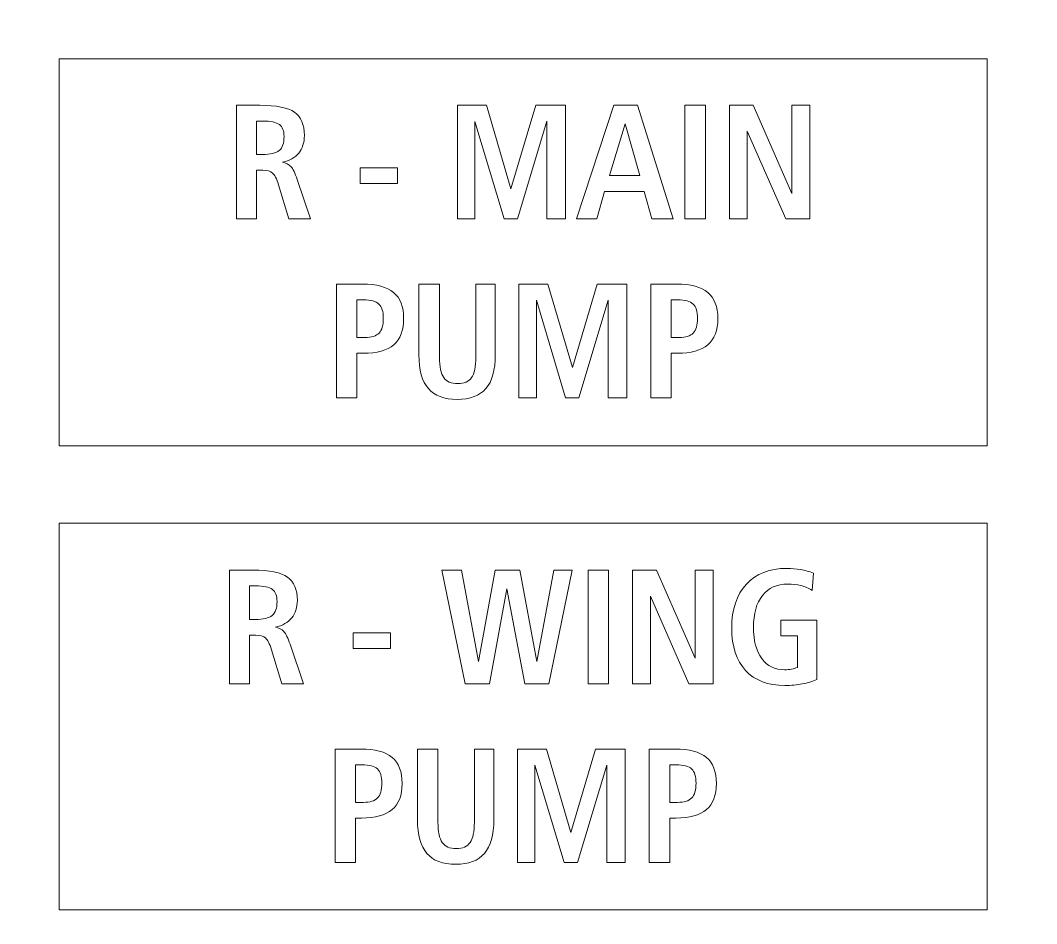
# Model space of a CAD drawing. Header units: millimetres. Extents: x -170 to 781, y -239 to -77.
# Drawn here: x 553.67 to 579.95, y -182.52 to -159.15 of the extents above; entities that cross this region are included whole.
import ezdxf

# ---------------------------------------------------------------- set-up
doc = ezdxf.new("R2010")
doc.units = ezdxf.units.MM
doc.header["$MEASUREMENT"] = 0
for name, color, linetype in [('Cut', 7, 'Continuous'), ('Engrave', 7, 'Continuous'), ('Mask', 7, 'Continuous')]:
    doc.layers.add(name, color=color, linetype=linetype)

msp = doc.modelspace()

# ---------------------------------------------------------------- linework, layer by layer
at = {"layer": 'Cut', "color": 250, "lineweight": 9}
msp.add_open_spline([(625.8935, -133.0419), (625.8935, -133.0419), (625.8935, -185.2646), (625.8935, -185.2646), (625.8935, -185.2646), (625.8935, -185.2654), (625.8935, -185.2661), (625.8935, -185.2669), (625.8935, -185.2669), (625.8935, -185.2669), (625.8935, -189.7544), (625.8935, -189.7544), (625.8935, -189.7544), (625.8935, -189.7544), (625.8935, -204.7521), (625.8935, -204.7521), (625.8935, -204.7521), (625.8935, -204.7529), (625.8935, -204.7536), (625.8935, -204.7544), (625.8935, -204.7544), (625.8935, -204.7544), (625.8935, -211.5419), (625.8935, -211.5419), (625.8935, -211.5419), (625.8935, -211.5419), (625.8935, -218.3294), (625.8935, -218.3294), (625.8935, -218.3294), (625.8933, -218.7274), (625.7349, -219.1091), (625.4532, -219.3904), (625.4532, -219.3904), (625.1716, -219.6717), (624.7916, -219.8296), (624.3935, -219.8294), (624.3935, -219.8294), (624.3935, -219.8294), (621.931, -219.8294), (621.931, -219.8294), (621.931, -219.8294), (619.7874, -219.8294), (617.8067, -220.973), (616.7349, -222.8294), (616.7349, -222.8294), (615.6631, -224.6858), (615.6631, -226.973), (616.7349, -228.8294), (616.7349, -228.8294), (617.8067, -230.6858), (619.7874, -231.8294), (621.931, -231.8294), (621.931, -231.8294), (621.931, -231.8294), (624.3935, -231.8294), (624.3935, -231.8294), (624.3935, -231.8294), (624.7916, -231.8296), (625.1733, -231.988), (625.4546, -232.2697), (625.4546, -232.2697), (625.7359, -232.5513), (625.8938, -232.9313), (625.8935, -233.3294), (625.8935, -233.3294), (625.8935, -233.3294), (625.8935, -237.8169), (625.8935, -237.8169), (625.8935, -237.8169), (625.8933, -238.2149), (625.7349, -238.5966), (625.4532, -238.8779), (625.4532, -238.8779), (625.1716, -239.1592), (624.7916, -239.3171), (624.3935, -239.3169), (624.3935, -239.3169), (624.3935, -239.3169), (482.9435, -239.3169), (482.9435, -239.3169), (482.9435, -239.3169), (482.5455, -239.3166), (482.1638, -239.1582), (481.8825, -238.8766), (481.8825, -238.8766), (481.6012, -238.5949), (481.4433, -238.2149), (481.4435, -237.8169), (481.4435, -237.8169), (481.4435, -237.8169), (481.4435, -233.3294), (481.4435, -233.3294), (481.4435, -233.3294), (481.4438, -232.9313), (481.6022, -232.5496), (481.8838, -232.2683), (481.8838, -232.2683), (482.1655, -231.987), (482.5455, -231.8291), (482.9435, -231.8294), (482.9435, -231.8294), (482.9435, -231.8294), (485.406, -231.8294), (485.406, -231.8294), (485.406, -231.8294), (487.5496, -231.8294), (489.5304, -230.6858), (490.6022, -228.8294), (490.6022, -228.8294), (491.674, -226.973), (491.674, -224.6858), (490.6022, -222.8294), (490.6022, -222.8294), (489.5304, -220.973), (487.5496, -219.8294), (485.406, -219.8294), (485.406, -219.8294), (485.406, -219.8294), (482.9435, -219.8294), (482.9435, -219.8294), (482.9435, -219.8294), (482.5455, -219.8291), (482.1638, -219.6707), (481.8825, -219.3891), (481.8825, -219.3891), (481.6012, -219.1074), (481.4433, -218.7274), (481.4435, -218.3294), (481.4435, -218.3294), (481.4435, -218.3294), (481.4435, -211.5419), (481.4435, -211.5419), (481.4435, -211.5419), (481.4435, -211.5419), (481.4435, -204.7544), (481.4435, -204.7544), (481.4435, -204.7544), (481.4435, -204.7544), (481.4435, -189.7559), (481.4435, -189.7559), (481.4435, -189.7559), (481.4435, -189.7554), (481.4435, -189.7549), (481.4435, -189.7544), (481.4435, -189.7544), (481.4435, -189.7544), (481.4435, -185.2669), (481.4435, -185.2669), (481.4435, -185.2669), (481.4435, -185.2669), (481.4435, -133.0434), (481.4435, -133.0434), (481.4435, -133.0434), (481.4435, -133.0429), (481.4435, -133.0424), (481.4435, -133.0419), (481.4435, -133.0419), (481.4435, -133.0419), (481.4435, -128.5544), (481.4435, -128.5544), (481.4435, -128.5544), (481.4435, -128.5544), (481.4435, -113.5559), (481.4435, -113.5559), (481.4435, -113.5559), (481.4435, -113.5554), (481.4435, -113.5549), (481.4435, -113.5544), (481.4435, -113.5544), (481.4435, -113.5544), (481.4435, -106.7669), (481.4435, -106.7669), (481.4435, -106.7669), (481.4435, -106.7669), (481.4435, -99.9794), (481.4435, -99.9794), (481.4435, -99.9794), (481.4438, -99.5813), (481.6022, -99.1996), (481.8838, -98.9183), (481.8838, -98.9183), (482.1655, -98.637), (482.5455, -98.4791), (482.9435, -98.4794), (482.9435, -98.4794), (482.9435, -98.4794), (485.406, -98.4794), (485.406, -98.4794), (485.406, -98.4794), (487.5496, -98.4794), (489.5304, -97.3358), (490.6022, -95.4794), (490.6022, -95.4794), (491.674, -93.623), (491.674, -91.3358), (490.6022, -89.4794), (490.6022, -89.4794), (489.5304, -87.623), (487.5496, -86.4794), (485.406, -86.4794), (485.406, -86.4794), (485.406, -86.4794), (482.9435, -86.4794), (482.9435, -86.4794), (482.9435, -86.4794), (482.5455, -86.4791), (482.1638, -86.3207), (481.8825, -86.0391), (481.8825, -86.0391), (481.6012, -85.7574), (481.4433, -85.3774), (481.4435, -84.9794), (481.4435, -84.9794), (481.4435, -84.9794), (481.4435, -80.4919), (481.4435, -80.4919), (481.4435, -80.4919), (481.4438, -80.0938), (481.6022, -79.7121), (481.8838, -79.4308), (481.8838, -79.4308), (482.1655, -79.1495), (482.5455, -78.9916), (482.9435, -78.9919), (482.9435, -78.9919), (482.9435, -78.9919), (624.3935, -78.9919), (624.3935, -78.9919), (624.3935, -78.9919), (624.7916, -78.9921), (625.1733, -79.1505), (625.4546, -79.4322), (625.4546, -79.4322), (625.7359, -79.7138), (625.8938, -80.0938), (625.8935, -80.4919), (625.8935, -80.4919), (625.8935, -80.4919), (625.8935, -84.9794), (625.8935, -84.9794), (625.8935, -84.9794), (625.8933, -85.3774), (625.7349, -85.7591), (625.4532, -86.0404), (625.4532, -86.0404), (625.1716, -86.3217), (624.7916, -86.4796), (624.3935, -86.4794), (624.3935, -86.4794), (624.3935, -86.4794), (621.931, -86.4794), (621.931, -86.4794), (621.931, -86.4794), (619.7874, -86.4794), (617.8067, -87.623), (616.7349, -89.4794), (616.7349, -89.4794), (615.6631, -91.3358), (615.6631, -93.623), (616.7349, -95.4794), (616.7349, -95.4794), (617.8067, -97.3358), (619.7874, -98.4794), (621.931, -98.4794), (621.931, -98.4794), (621.931, -98.4794), (624.3935, -98.4794), (624.3935, -98.4794), (624.3935, -98.4794), (624.7916, -98.4796), (625.1733, -98.638), (625.4546, -98.9197), (625.4546, -98.9197), (625.7359, -99.2013), (625.8938, -99.5813), (625.8935, -99.9794), (625.8935, -99.9794), (625.8935, -99.9794), (625.8935, -106.7669), (625.8935, -106.7669), (625.8935, -106.7669), (625.8935, -106.7669), (625.8935, -113.5544), (625.8935, -113.5544), (625.8935, -113.5544), (625.8935, -113.5544), (625.8935, -128.5521), (625.8935, -128.5521), (625.8935, -128.5521), (625.8935, -128.5529), (625.8935, -128.5536), (625.8935, -128.5544), (625.8935, -128.5544), (625.8935, -128.5544), (625.8935, -133.0419), (625.8935, -133.0419)], degree=3, knots=[0, 0, 0, 0, 0.0133333, 0.0133333, 0.0133333, 0.0133333, 0.0266667, 0.0266667, 0.0266667, 0.0266667, 0.04, 0.04, 0.04, 0.04, 0.0533333, 0.0533333, 0.0533333, 0.0533333, 0.0666667, 0.0666667, 0.0666667, 0.0666667, 0.08, 0.08, 0.08, 0.08, 0.0933333, 0.0933333, 0.0933333, 0.0933333, 0.1066667, 0.1066667, 0.1066667, 0.1066667, 0.12, 0.12, 0.12, 0.12, 0.1333333, 0.1333333, 0.1333333, 0.1333333, 0.1466667, 0.1466667, 0.1466667, 0.1466667, 0.16, 0.16, 0.16, 0.16, 0.1733333, 0.1733333, 0.1733333, 0.1733333, 0.1866667, 0.1866667, 0.1866667, 0.1866667, 0.2, 0.2, 0.2, 0.2, 0.2133333, 0.2133333, 0.2133333, 0.2133333, 0.2266667, 0.2266667, 0.2266667, 0.2266667, 0.24, 0.24, 0.24, 0.24, 0.2533333, 0.2533333, 0.2533333, 0.2533333, 0.2666667, 0.2666667, 0.2666667, 0.2666667, 0.28, 0.28, 0.28, 0.28, 0.2933333, 0.2933333, 0.2933333, 0.2933333, 0.3066667, 0.3066667, 0.3066667, 0.3066667, 0.32, 0.32, 0.32, 0.32, 0.3333333, 0.3333333, 0.3333333, 0.3333333, 0.3466667, 0.3466667, 0.3466667, 0.3466667, 0.36, 0.36, 0.36, 0.36, 0.3733333, 0.3733333, 0.3733333, 0.3733333, 0.3866667, 0.3866667, 0.3866667, 0.3866667, 0.4, 0.4, 0.4, 0.4, 0.4133333, 0.4133333, 0.4133333, 0.4133333, 0.4266667, 0.4266667, 0.4266667, 0.4266667, 0.44, 0.44, 0.44, 0.44, 0.4533333, 0.4533333, 0.4533333, 0.4533333, 0.4666667, 0.4666667, 0.4666667, 0.4666667, 0.48, 0.48, 0.48, 0.48, 0.4933333, 0.4933333, 0.4933333, 0.4933333, 0.5066667, 0.5066667, 0.5066667, 0.5066667, 0.52, 0.52, 0.52, 0.52, 0.5333333, 0.5333333, 0.5333333, 0.5333333, 0.5466667, 0.5466667, 0.5466667, 0.5466667, 0.56, 0.56, 0.56, 0.56, 0.5733333, 0.5733333, 0.5733333, 0.5733333, 0.5866667, 0.5866667, 0.5866667, 0.5866667, 0.6, 0.6, 0.6, 0.6, 0.6133333, 0.6133333, 0.6133333, 0.6133333, 0.6266667, 0.6266667, 0.6266667, 0.6266667, 0.64, 0.64, 0.64, 0.64, 0.6533333, 0.6533333, 0.6533333, 0.6533333, 0.6666667, 0.6666667, 0.6666667, 0.6666667, 0.68, 0.68, 0.68, 0.68, 0.6933333, 0.6933333, 0.6933333, 0.6933333, 0.7066667, 0.7066667, 0.7066667, 0.7066667, 0.72, 0.72, 0.72, 0.72, 0.7333333, 0.7333333, 0.7333333, 0.7333333, 0.7466667, 0.7466667, 0.7466667, 0.7466667, 0.76, 0.76, 0.76, 0.76, 0.7733333, 0.7733333, 0.7733333, 0.7733333, 0.7866667, 0.7866667, 0.7866667, 0.7866667, 0.8, 0.8, 0.8, 0.8, 0.8133333, 0.8133333, 0.8133333, 0.8133333, 0.8266667, 0.8266667, 0.8266667, 0.8266667, 0.84, 0.84, 0.84, 0.84, 0.8533333, 0.8533333, 0.8533333, 0.8533333, 0.8666667, 0.8666667, 0.8666667, 0.8666667, 0.88, 0.88, 0.88, 0.88, 0.8933333, 0.8933333, 0.8933333, 0.8933333, 0.9066667, 0.9066667, 0.9066667, 0.9066667, 0.92, 0.92, 0.92, 0.92, 0.9333333, 0.9333333, 0.9333333, 0.9333333, 0.9466667, 0.9466667, 0.9466667, 0.9466667, 0.96, 0.96, 0.96, 0.96, 0.9733333, 0.9733333, 0.9733333, 0.9733333, 1, 1, 1, 1], dxfattribs=at)
at = {"layer": 'Engrave', "color": 240, "lineweight": 9}
for points, knots in [([(559.2556, -161.352), (559.2556, -161.352), (559.8567, -161.352), (559.8567, -161.352), (559.8567, -161.352), (560.2906, -161.352), (560.5919, -161.412), (560.7598, -161.5319), (560.7598, -161.5319), (560.9284, -161.6518), (561.0124, -161.8529), (561.0124, -162.1359), (561.0124, -162.1359), (561.0124, -162.3193), (560.9644, -162.4696), (560.8685, -162.5867), (560.8685, -162.5867), (560.7725, -162.7038), (560.6307, -162.7828), (560.4444, -162.8245), (560.4444, -162.8245), (560.5368, -162.8407), (560.6102, -162.8781), (560.6638, -162.9367), (560.6638, -162.9367), (560.7182, -162.9952), (560.7718, -163.106), (560.8254, -163.2683), (560.8254, -163.2683), (560.8254, -163.2683), (561.1697, -164.2899), (561.1697, -164.2899), (561.1697, -164.2899), (561.1697, -164.2899), (560.6137, -164.2899), (560.6137, -164.2899), (560.6137, -164.2899), (560.6137, -164.2899), (560.3428, -163.4087), (560.3428, -163.4087), (560.3428, -163.4087), (560.2948, -163.252), (560.244, -163.1497), (560.1897, -163.1032), (560.1897, -163.1032), (560.1354, -163.0559), (560.0514, -163.0326), (559.9371, -163.0326), (559.9371, -163.0326), (559.9371, -163.0326), (559.7763, -163.0326), (559.7763, -163.0326), (559.7763, -163.0326), (559.7763, -163.0326), (559.7763, -164.2899), (559.7763, -164.2899), (559.7763, -164.2899), (559.7763, -164.2899), (559.2556, -164.2899), (559.2556, -164.2899), (559.2556, -164.2899), (559.2556, -164.2899), (559.2556, -161.352), (559.2556, -161.352)], [0, 0, 0, 0, 0.0588235, 0.0588235, 0.0588235, 0.0588235, 0.1176471, 0.1176471, 0.1176471, 0.1176471, 0.1764706, 0.1764706, 0.1764706, 0.1764706, 0.2352941, 0.2352941, 0.2352941, 0.2352941, 0.2941176, 0.2941176, 0.2941176, 0.2941176, 0.3529412, 0.3529412, 0.3529412, 0.3529412, 0.4117647, 0.4117647, 0.4117647, 0.4117647, 0.4705882, 0.4705882, 0.4705882, 0.4705882, 0.5294118, 0.5294118, 0.5294118, 0.5294118, 0.5882353, 0.5882353, 0.5882353, 0.5882353, 0.6470588, 0.6470588, 0.6470588, 0.6470588, 0.7058824, 0.7058824, 0.7058824, 0.7058824, 0.7647059, 0.7647059, 0.7647059, 0.7647059, 0.8235294, 0.8235294, 0.8235294, 0.8235294, 0.8823529, 0.8823529, 0.8823529, 0.8823529, 1, 1, 1, 1]), ([(564.9706, -161.352), (564.9706, -161.352), (565.7234, -161.352), (565.7234, -161.352), (565.7234, -161.352), (565.7234, -161.352), (566.3541, -163.5103), (566.3541, -163.5103), (566.3541, -163.5103), (566.3541, -163.5103), (566.9927, -161.352), (566.9927, -161.352), (566.9927, -161.352), (566.9927, -161.352), (567.7603, -161.352), (567.7603, -161.352), (567.7603, -161.352), (567.7603, -161.352), (567.7603, -164.2899), (567.7603, -164.2899), (567.7603, -164.2899), (567.7603, -164.2899), (567.2819, -164.2899), (567.2819, -164.2899), (567.2819, -164.2899), (567.2819, -164.2899), (567.2819, -161.7654), (567.2819, -161.7654), (567.2819, -161.7654), (567.2819, -161.7654), (566.5235, -164.2899), (566.5235, -164.2899), (566.5235, -164.2899), (566.5235, -164.2899), (566.1799, -164.2899), (566.1799, -164.2899), (566.1799, -164.2899), (566.1799, -164.2899), (565.4235, -161.7697), (565.4235, -161.7697), (565.4235, -161.7697), (565.4235, -161.7697), (565.4235, -164.2899), (565.4235, -164.2899), (565.4235, -164.2899), (565.4235, -164.2899), (564.9706, -164.2899), (564.9706, -164.2899), (564.9706, -164.2899), (564.9706, -164.2899), (564.9706, -161.352), (564.9706, -161.352)], [0, 0, 0, 0, 0.0714286, 0.0714286, 0.0714286, 0.0714286, 0.1428571, 0.1428571, 0.1428571, 0.1428571, 0.2142857, 0.2142857, 0.2142857, 0.2142857, 0.2857143, 0.2857143, 0.2857143, 0.2857143, 0.3571429, 0.3571429, 0.3571429, 0.3571429, 0.4285714, 0.4285714, 0.4285714, 0.4285714, 0.5, 0.5, 0.5, 0.5, 0.5714286, 0.5714286, 0.5714286, 0.5714286, 0.6428571, 0.6428571, 0.6428571, 0.6428571, 0.7142857, 0.7142857, 0.7142857, 0.7142857, 0.7857143, 0.7857143, 0.7857143, 0.7857143, 0.8571429, 0.8571429, 0.8571429, 0.8571429, 1, 1, 1, 1]), ([(569.0148, -161.352), (569.0148, -161.352), (569.6244, -161.352), (569.6244, -161.352), (569.6244, -161.352), (569.6244, -161.352), (570.5465, -164.2899), (570.5465, -164.2899), (570.5465, -164.2899), (570.5465, -164.2899), (569.9927, -164.2899), (569.9927, -164.2899), (569.9927, -164.2899), (569.9927, -164.2899), (569.7979, -163.5787), (569.7979, -163.5787), (569.7979, -163.5787), (569.7979, -163.5787), (568.7728, -163.5787), (568.7728, -163.5787), (568.7728, -163.5787), (568.7728, -163.5787), (568.5703, -164.2899), (568.5703, -164.2899), (568.5703, -164.2899), (568.5703, -164.2899), (568.0489, -164.2899), (568.0489, -164.2899), (568.0489, -164.2899), (568.0489, -164.2899), (569.0148, -161.352), (569.0148, -161.352)], [0, 0, 0, 0, 0.1111111, 0.1111111, 0.1111111, 0.1111111, 0.2222222, 0.2222222, 0.2222222, 0.2222222, 0.3333333, 0.3333333, 0.3333333, 0.3333333, 0.4444444, 0.4444444, 0.4444444, 0.4444444, 0.5555556, 0.5555556, 0.5555556, 0.5555556, 0.6666667, 0.6666667, 0.6666667, 0.6666667, 0.7777778, 0.7777778, 0.7777778, 0.7777778, 1, 1, 1, 1]), ([(570.8513, -161.352), (570.8513, -161.352), (571.3804, -161.352), (571.3804, -161.352), (571.3804, -161.352), (571.3804, -161.352), (571.3804, -164.2899), (571.3804, -164.2899), (571.3804, -164.2899), (571.3804, -164.2899), (570.8513, -164.2899), (570.8513, -164.2899), (570.8513, -164.2899), (570.8513, -164.2899), (570.8513, -161.352), (570.8513, -161.352)], [0, 0, 0, 0, 0.2, 0.2, 0.2, 0.2, 0.4, 0.4, 0.4, 0.4, 0.6, 0.6, 0.6, 0.6, 1, 1, 1, 1]), ([(572.0028, -161.352), (572.0028, -161.352), (572.6173, -161.352), (572.6173, -161.352), (572.6173, -161.352), (572.6173, -161.352), (573.6199, -163.6302), (573.6199, -163.6302), (573.6199, -163.6302), (573.6199, -163.6302), (573.6199, -161.352), (573.6199, -161.352), (573.6199, -161.352), (573.6199, -161.352), (574.0813, -161.352), (574.0813, -161.352), (574.0813, -161.352), (574.0813, -161.352), (574.0813, -164.2899), (574.0813, -164.2899), (574.0813, -164.2899), (574.0813, -164.2899), (573.4583, -164.2899), (573.4583, -164.2899), (573.4583, -164.2899), (573.4583, -164.2899), (572.4642, -162.0194), (572.4642, -162.0194), (572.4642, -162.0194), (572.4642, -162.0194), (572.4642, -164.2899), (572.4642, -164.2899), (572.4642, -164.2899), (572.4642, -164.2899), (572.0028, -164.2899), (572.0028, -164.2899), (572.0028, -164.2899), (572.0028, -164.2899), (572.0028, -161.352), (572.0028, -161.352)], [0, 0, 0, 0, 0.0909091, 0.0909091, 0.0909091, 0.0909091, 0.1818182, 0.1818182, 0.1818182, 0.1818182, 0.2727273, 0.2727273, 0.2727273, 0.2727273, 0.3636364, 0.3636364, 0.3636364, 0.3636364, 0.4545455, 0.4545455, 0.4545455, 0.4545455, 0.5454545, 0.5454545, 0.5454545, 0.5454545, 0.6363636, 0.6363636, 0.6363636, 0.6363636, 0.7272727, 0.7272727, 0.7272727, 0.7272727, 0.8181818, 0.8181818, 0.8181818, 0.8181818, 1, 1, 1, 1]), ([(559.7763, -161.7584), (559.7763, -161.7584), (559.7763, -162.6262), (559.7763, -162.6262), (559.7763, -162.6262), (559.7763, -162.6262), (559.9244, -162.6262), (559.9244, -162.6262), (559.9244, -162.6262), (560.1333, -162.6262), (560.2793, -162.5909), (560.3626, -162.5211), (560.3626, -162.5211), (560.4458, -162.4505), (560.4875, -162.3306), (560.4875, -162.1613), (560.4875, -162.1613), (560.4875, -162.0152), (560.4472, -161.9115), (560.3668, -161.8501), (560.3668, -161.8501), (560.2864, -161.7887), (560.1431, -161.7584), (559.9371, -161.7584), (559.9371, -161.7584), (559.9371, -161.7584), (559.7763, -161.7584), (559.7763, -161.7584)], [0, 0, 0, 0, 0.125, 0.125, 0.125, 0.125, 0.25, 0.25, 0.25, 0.25, 0.375, 0.375, 0.375, 0.375, 0.5, 0.5, 0.5, 0.5, 0.625, 0.625, 0.625, 0.625, 0.75, 0.75, 0.75, 0.75, 1, 1, 1, 1]), ([(569.3062, -161.8339), (569.3062, -161.8339), (568.8991, -163.1638), (568.8991, -163.1638), (568.8991, -163.1638), (568.8991, -163.1638), (569.6822, -163.1638), (569.6822, -163.1638), (569.6822, -163.1638), (569.6822, -163.1638), (569.3062, -161.8339), (569.3062, -161.8339)], [0, 0, 0, 0, 0.25, 0.25, 0.25, 0.25, 0.5, 0.5, 0.5, 0.5, 1, 1, 1, 1]), ([(562.4518, -162.9691), (562.4518, -162.9691), (563.417, -162.9691), (563.417, -162.9691), (563.417, -162.9691), (563.417, -162.9691), (563.417, -163.3755), (563.417, -163.3755), (563.417, -163.3755), (563.417, -163.3755), (562.4518, -163.3755), (562.4518, -163.3755), (562.4518, -163.3755), (562.4518, -163.3755), (562.4518, -162.9691), (562.4518, -162.9691)], [0, 0, 0, 0, 0.2, 0.2, 0.2, 0.2, 0.4, 0.4, 0.4, 0.4, 0.6, 0.6, 0.6, 0.6, 1, 1, 1, 1]), ([(561.8432, -165.9767), (561.8432, -165.9767), (562.5113, -165.9767), (562.5113, -165.9767), (562.5113, -165.9767), (562.8782, -165.9767), (563.1477, -166.0487), (563.3199, -166.1926), (563.3199, -166.1926), (563.4927, -166.3365), (563.5788, -166.5609), (563.5788, -166.8657), (563.5788, -166.8657), (563.5788, -167.1705), (563.4934, -167.3963), (563.322, -167.543), (563.322, -167.543), (563.1513, -167.6898), (562.8881, -167.7631), (562.5318, -167.7631), (562.5318, -167.7631), (562.5318, -167.7631), (562.3723, -167.7631), (562.3723, -167.7631), (562.3723, -167.7631), (562.3723, -167.7631), (562.3723, -168.9146), (562.3723, -168.9146), (562.3723, -168.9146), (562.3723, -168.9146), (561.8432, -168.9146), (561.8432, -168.9146), (561.8432, -168.9146), (561.8432, -168.9146), (561.8432, -165.9767), (561.8432, -165.9767)], [0, 0, 0, 0, 0.1, 0.1, 0.1, 0.1, 0.2, 0.2, 0.2, 0.2, 0.3, 0.3, 0.3, 0.3, 0.4, 0.4, 0.4, 0.4, 0.5, 0.5, 0.5, 0.5, 0.6, 0.6, 0.6, 0.6, 0.7, 0.7, 0.7, 0.7, 0.8, 0.8, 0.8, 0.8, 1, 1, 1, 1]), ([(563.976, -165.9767), (563.976, -165.9767), (564.5052, -165.9767), (564.5052, -165.9767), (564.5052, -165.9767), (564.5052, -165.9767), (564.5052, -167.864), (564.5052, -167.864), (564.5052, -167.864), (564.5052, -168.1138), (564.5419, -168.2902), (564.6146, -168.3946), (564.6146, -168.3946), (564.6879, -168.4983), (564.8079, -168.5505), (564.9765, -168.5505), (564.9765, -168.5505), (565.1444, -168.5505), (565.2644, -168.499), (565.3363, -168.3953), (565.3363, -168.3953), (565.409, -168.2923), (565.445, -168.1152), (565.445, -167.864), (565.445, -167.864), (565.445, -167.864), (565.445, -165.9767), (565.445, -165.9767), (565.445, -165.9767), (565.445, -165.9767), (565.9487, -165.9767), (565.9487, -165.9767), (565.9487, -165.9767), (565.9487, -165.9767), (565.9487, -167.8041), (565.9487, -167.8041), (565.9487, -167.8041), (565.9487, -168.1985), (565.8683, -168.4899), (565.7067, -168.6768), (565.7067, -168.6768), (565.5459, -168.8638), (565.2982, -168.9569), (564.9638, -168.9569), (564.9638, -168.9569), (564.6273, -168.9569), (564.3789, -168.8638), (564.218, -168.6768), (564.218, -168.6768), (564.0565, -168.4899), (563.976, -168.1985), (563.976, -167.8041), (563.976, -167.8041), (563.976, -167.8041), (563.976, -165.9767), (563.976, -165.9767)], [0, 0, 0, 0, 0.0666667, 0.0666667, 0.0666667, 0.0666667, 0.1333333, 0.1333333, 0.1333333, 0.1333333, 0.2, 0.2, 0.2, 0.2, 0.2666667, 0.2666667, 0.2666667, 0.2666667, 0.3333333, 0.3333333, 0.3333333, 0.3333333, 0.4, 0.4, 0.4, 0.4, 0.4666667, 0.4666667, 0.4666667, 0.4666667, 0.5333333, 0.5333333, 0.5333333, 0.5333333, 0.6, 0.6, 0.6, 0.6, 0.6666667, 0.6666667, 0.6666667, 0.6666667, 0.7333333, 0.7333333, 0.7333333, 0.7333333, 0.8, 0.8, 0.8, 0.8, 0.8666667, 0.8666667, 0.8666667, 0.8666667, 1, 1, 1, 1]), ([(566.5584, -165.9767), (566.5584, -165.9767), (567.3112, -165.9767), (567.3112, -165.9767), (567.3112, -165.9767), (567.3112, -165.9767), (567.9419, -168.135), (567.9419, -168.135), (567.9419, -168.135), (567.9419, -168.135), (568.5805, -165.9767), (568.5805, -165.9767), (568.5805, -165.9767), (568.5805, -165.9767), (569.3481, -165.9767), (569.3481, -165.9767), (569.3481, -165.9767), (569.3481, -165.9767), (569.3481, -168.9146), (569.3481, -168.9146), (569.3481, -168.9146), (569.3481, -168.9146), (568.8697, -168.9146), (568.8697, -168.9146), (568.8697, -168.9146), (568.8697, -168.9146), (568.8697, -166.3901), (568.8697, -166.3901), (568.8697, -166.3901), (568.8697, -166.3901), (568.1113, -168.9146), (568.1113, -168.9146), (568.1113, -168.9146), (568.1113, -168.9146), (567.7677, -168.9146), (567.7677, -168.9146), (567.7677, -168.9146), (567.7677, -168.9146), (567.0113, -166.3944), (567.0113, -166.3944), (567.0113, -166.3944), (567.0113, -166.3944), (567.0113, -168.9146), (567.0113, -168.9146), (567.0113, -168.9146), (567.0113, -168.9146), (566.5584, -168.9146), (566.5584, -168.9146), (566.5584, -168.9146), (566.5584, -168.9146), (566.5584, -165.9767), (566.5584, -165.9767)], [0, 0, 0, 0, 0.0714286, 0.0714286, 0.0714286, 0.0714286, 0.1428571, 0.1428571, 0.1428571, 0.1428571, 0.2142857, 0.2142857, 0.2142857, 0.2142857, 0.2857143, 0.2857143, 0.2857143, 0.2857143, 0.3571429, 0.3571429, 0.3571429, 0.3571429, 0.4285714, 0.4285714, 0.4285714, 0.4285714, 0.5, 0.5, 0.5, 0.5, 0.5714286, 0.5714286, 0.5714286, 0.5714286, 0.6428571, 0.6428571, 0.6428571, 0.6428571, 0.7142857, 0.7142857, 0.7142857, 0.7142857, 0.7857143, 0.7857143, 0.7857143, 0.7857143, 0.8571429, 0.8571429, 0.8571429, 0.8571429, 1, 1, 1, 1]), ([(569.9669, -165.9767), (569.9669, -165.9767), (570.635, -165.9767), (570.635, -165.9767), (570.635, -165.9767), (571.0019, -165.9767), (571.2714, -166.0487), (571.4436, -166.1926), (571.4436, -166.1926), (571.6164, -166.3365), (571.7025, -166.5609), (571.7025, -166.8657), (571.7025, -166.8657), (571.7025, -167.1705), (571.6171, -167.3963), (571.4457, -167.543), (571.4457, -167.543), (571.275, -167.6898), (571.0118, -167.7631), (570.6555, -167.7631), (570.6555, -167.7631), (570.6555, -167.7631), (570.496, -167.7631), (570.496, -167.7631), (570.496, -167.7631), (570.496, -167.7631), (570.496, -168.9146), (570.496, -168.9146), (570.496, -168.9146), (570.496, -168.9146), (569.9669, -168.9146), (569.9669, -168.9146), (569.9669, -168.9146), (569.9669, -168.9146), (569.9669, -165.9767), (569.9669, -165.9767)], [0, 0, 0, 0, 0.1, 0.1, 0.1, 0.1, 0.2, 0.2, 0.2, 0.2, 0.3, 0.3, 0.3, 0.3, 0.4, 0.4, 0.4, 0.4, 0.5, 0.5, 0.5, 0.5, 0.6, 0.6, 0.6, 0.6, 0.7, 0.7, 0.7, 0.7, 0.8, 0.8, 0.8, 0.8, 1, 1, 1, 1]), ([(562.3723, -166.3831), (562.3723, -166.3831), (562.3723, -167.3567), (562.3723, -167.3567), (562.3723, -167.3567), (562.3723, -167.3567), (562.5755, -167.3567), (562.5755, -167.3567), (562.5755, -167.3567), (562.7477, -167.3567), (562.8712, -167.3186), (562.9438, -167.2417), (562.9438, -167.2417), (563.0172, -167.1655), (563.0539, -167.0378), (563.0539, -166.8586), (563.0539, -166.8586), (563.0539, -166.6865), (563.0158, -166.5637), (562.9403, -166.4917), (562.9403, -166.4917), (562.8641, -166.4191), (562.7307, -166.3831), (562.5402, -166.3831), (562.5402, -166.3831), (562.5402, -166.3831), (562.3723, -166.3831), (562.3723, -166.3831)], [0, 0, 0, 0, 0.125, 0.125, 0.125, 0.125, 0.25, 0.25, 0.25, 0.25, 0.375, 0.375, 0.375, 0.375, 0.5, 0.5, 0.5, 0.5, 0.625, 0.625, 0.625, 0.625, 0.75, 0.75, 0.75, 0.75, 1, 1, 1, 1]), ([(570.496, -166.3831), (570.496, -166.3831), (570.496, -167.3567), (570.496, -167.3567), (570.496, -167.3567), (570.496, -167.3567), (570.6992, -167.3567), (570.6992, -167.3567), (570.6992, -167.3567), (570.8714, -167.3567), (570.9949, -167.3186), (571.0675, -167.2417), (571.0675, -167.2417), (571.1409, -167.1655), (571.1776, -167.0378), (571.1776, -166.8586), (571.1776, -166.8586), (571.1776, -166.6865), (571.1395, -166.5637), (571.064, -166.4917), (571.064, -166.4917), (570.9878, -166.4191), (570.8544, -166.3831), (570.6639, -166.3831), (570.6639, -166.3831), (570.6639, -166.3831), (570.496, -166.3831), (570.496, -166.3831)], [0, 0, 0, 0, 0.125, 0.125, 0.125, 0.125, 0.25, 0.25, 0.25, 0.25, 0.375, 0.375, 0.375, 0.375, 0.5, 0.5, 0.5, 0.5, 0.625, 0.625, 0.625, 0.625, 0.75, 0.75, 0.75, 0.75, 1, 1, 1, 1]), ([(559.0738, -173.3753), (559.0738, -173.3753), (559.6749, -173.3753), (559.6749, -173.3753), (559.6749, -173.3753), (560.1088, -173.3753), (560.4101, -173.4353), (560.578, -173.5552), (560.578, -173.5552), (560.7466, -173.6751), (560.8306, -173.8762), (560.8306, -174.1592), (560.8306, -174.1592), (560.8306, -174.3426), (560.7826, -174.4929), (560.6867, -174.61), (560.6867, -174.61), (560.5907, -174.7271), (560.4489, -174.8061), (560.2626, -174.8478), (560.2626, -174.8478), (560.355, -174.864), (560.4284, -174.9014), (560.482, -174.96), (560.482, -174.96), (560.5364, -175.0185), (560.59, -175.1293), (560.6436, -175.2916), (560.6436, -175.2916), (560.6436, -175.2916), (560.9879, -176.3132), (560.9879, -176.3132), (560.9879, -176.3132), (560.9879, -176.3132), (560.4319, -176.3132), (560.4319, -176.3132), (560.4319, -176.3132), (560.4319, -176.3132), (560.161, -175.432), (560.161, -175.432), (560.161, -175.432), (560.113, -175.2753), (560.0622, -175.173), (560.0079, -175.1265), (560.0079, -175.1265), (559.9536, -175.0792), (559.8696, -175.0559), (559.7553, -175.0559), (559.7553, -175.0559), (559.7553, -175.0559), (559.5945, -175.0559), (559.5945, -175.0559), (559.5945, -175.0559), (559.5945, -175.0559), (559.5945, -176.3132), (559.5945, -176.3132), (559.5945, -176.3132), (559.5945, -176.3132), (559.0738, -176.3132), (559.0738, -176.3132), (559.0738, -176.3132), (559.0738, -176.3132), (559.0738, -173.3753), (559.0738, -173.3753)], [0, 0, 0, 0, 0.0588235, 0.0588235, 0.0588235, 0.0588235, 0.1176471, 0.1176471, 0.1176471, 0.1176471, 0.1764706, 0.1764706, 0.1764706, 0.1764706, 0.2352941, 0.2352941, 0.2352941, 0.2352941, 0.2941176, 0.2941176, 0.2941176, 0.2941176, 0.3529412, 0.3529412, 0.3529412, 0.3529412, 0.4117647, 0.4117647, 0.4117647, 0.4117647, 0.4705882, 0.4705882, 0.4705882, 0.4705882, 0.5294118, 0.5294118, 0.5294118, 0.5294118, 0.5882353, 0.5882353, 0.5882353, 0.5882353, 0.6470588, 0.6470588, 0.6470588, 0.6470588, 0.7058824, 0.7058824, 0.7058824, 0.7058824, 0.7647059, 0.7647059, 0.7647059, 0.7647059, 0.8235294, 0.8235294, 0.8235294, 0.8235294, 0.8823529, 0.8823529, 0.8823529, 0.8823529, 1, 1, 1, 1]), ([(564.5644, -173.3753), (564.5644, -173.3753), (565.0731, -173.3753), (565.0731, -173.3753), (565.0731, -173.3753), (565.0731, -173.3753), (565.5134, -175.7361), (565.5134, -175.7361), (565.5134, -175.7361), (565.5134, -175.7361), (565.9452, -173.3753), (565.9452, -173.3753), (565.9452, -173.3753), (565.9452, -173.3753), (566.5802, -173.3753), (566.5802, -173.3753), (566.5802, -173.3753), (566.5802, -173.3753), (567.0204, -175.7325), (567.0204, -175.7325), (567.0204, -175.7325), (567.0204, -175.7325), (567.4607, -173.3753), (567.4607, -173.3753), (567.4607, -173.3753), (567.4607, -173.3753), (567.9341, -173.3753), (567.9341, -173.3753), (567.9341, -173.3753), (567.9341, -173.3753), (567.3365, -176.3132), (567.3365, -176.3132), (567.3365, -176.3132), (567.3365, -176.3132), (566.71, -176.3132), (566.71, -176.3132), (566.71, -176.3132), (566.71, -176.3132), (566.245, -173.8529), (566.245, -173.8529), (566.245, -173.8529), (566.245, -173.8529), (565.8005, -176.3132), (565.8005, -176.3132), (565.8005, -176.3132), (565.8005, -176.3132), (565.174, -176.3132), (565.174, -176.3132), (565.174, -176.3132), (565.174, -176.3132), (564.5644, -173.3753), (564.5644, -173.3753)], [0, 0, 0, 0, 0.0714286, 0.0714286, 0.0714286, 0.0714286, 0.1428571, 0.1428571, 0.1428571, 0.1428571, 0.2142857, 0.2142857, 0.2142857, 0.2142857, 0.2857143, 0.2857143, 0.2857143, 0.2857143, 0.3571429, 0.3571429, 0.3571429, 0.3571429, 0.4285714, 0.4285714, 0.4285714, 0.4285714, 0.5, 0.5, 0.5, 0.5, 0.5714286, 0.5714286, 0.5714286, 0.5714286, 0.6428571, 0.6428571, 0.6428571, 0.6428571, 0.7142857, 0.7142857, 0.7142857, 0.7142857, 0.7857143, 0.7857143, 0.7857143, 0.7857143, 0.8571429, 0.8571429, 0.8571429, 0.8571429, 1, 1, 1, 1]), ([(568.3483, -173.3753), (568.3483, -173.3753), (568.8774, -173.3753), (568.8774, -173.3753), (568.8774, -173.3753), (568.8774, -173.3753), (568.8774, -176.3132), (568.8774, -176.3132), (568.8774, -176.3132), (568.8774, -176.3132), (568.3483, -176.3132), (568.3483, -176.3132), (568.3483, -176.3132), (568.3483, -176.3132), (568.3483, -173.3753), (568.3483, -173.3753)], [0, 0, 0, 0, 0.2, 0.2, 0.2, 0.2, 0.4, 0.4, 0.4, 0.4, 0.6, 0.6, 0.6, 0.6, 1, 1, 1, 1]), ([(569.4998, -173.3753), (569.4998, -173.3753), (570.1143, -173.3753), (570.1143, -173.3753), (570.1143, -173.3753), (570.1143, -173.3753), (571.1169, -175.6535), (571.1169, -175.6535), (571.1169, -175.6535), (571.1169, -175.6535), (571.1169, -173.3753), (571.1169, -173.3753), (571.1169, -173.3753), (571.1169, -173.3753), (571.5783, -173.3753), (571.5783, -173.3753), (571.5783, -173.3753), (571.5783, -173.3753), (571.5783, -176.3132), (571.5783, -176.3132), (571.5783, -176.3132), (571.5783, -176.3132), (570.9553, -176.3132), (570.9553, -176.3132), (570.9553, -176.3132), (570.9553, -176.3132), (569.9612, -174.0427), (569.9612, -174.0427), (569.9612, -174.0427), (569.9612, -174.0427), (569.9612, -176.3132), (569.9612, -176.3132), (569.9612, -176.3132), (569.9612, -176.3132), (569.4998, -176.3132), (569.4998, -176.3132), (569.4998, -176.3132), (569.4998, -176.3132), (569.4998, -173.3753), (569.4998, -173.3753)], [0, 0, 0, 0, 0.0909091, 0.0909091, 0.0909091, 0.0909091, 0.1818182, 0.1818182, 0.1818182, 0.1818182, 0.2727273, 0.2727273, 0.2727273, 0.2727273, 0.3636364, 0.3636364, 0.3636364, 0.3636364, 0.4545455, 0.4545455, 0.4545455, 0.4545455, 0.5454545, 0.5454545, 0.5454545, 0.5454545, 0.6363636, 0.6363636, 0.6363636, 0.6363636, 0.7272727, 0.7272727, 0.7272727, 0.7272727, 0.8181818, 0.8181818, 0.8181818, 0.8181818, 1, 1, 1, 1]), ([(574.1741, -173.4487), (574.1741, -173.4487), (574.1452, -173.8967), (574.1452, -173.8967), (574.1452, -173.8967), (574.0492, -173.8402), (573.9497, -173.7986), (573.8467, -173.7732), (573.8467, -173.7732), (573.7444, -173.7478), (573.6315, -173.7351), (573.5087, -173.7351), (573.5087, -173.7351), (573.2279, -173.7351), (573.0106, -173.8325), (572.8561, -174.0279), (572.8561, -174.0279), (572.7016, -174.2227), (572.6247, -174.4985), (572.6247, -174.8555), (572.6247, -174.8555), (572.6247, -175.1998), (572.696, -175.4687), (572.8378, -175.6606), (572.8378, -175.6606), (572.9796, -175.8532), (573.1764, -175.9491), (573.4283, -175.9491), (573.4283, -175.9491), (573.496, -175.9491), (573.556, -175.9442), (573.6082, -175.935), (573.6082, -175.935), (573.6604, -175.9251), (573.7112, -175.9096), (573.7592, -175.8892), (573.7592, -175.8892), (573.7592, -175.8892), (573.7592, -175.0728), (573.7592, -175.0728), (573.7592, -175.0728), (573.7592, -175.0728), (573.3317, -175.0728), (573.3317, -175.0728), (573.3317, -175.0728), (573.3317, -175.0728), (573.3317, -174.6664), (573.3317, -174.6664), (573.3317, -174.6664), (573.3317, -174.6664), (574.263, -174.6664), (574.263, -174.6664), (574.263, -174.6664), (574.263, -174.6664), (574.263, -176.2003), (574.263, -176.2003), (574.263, -176.2003), (574.1501, -176.2511), (574.0245, -176.2899), (573.8869, -176.316), (573.8869, -176.316), (573.7493, -176.3421), (573.5998, -176.3555), (573.4382, -176.3555), (573.4382, -176.3555), (573, -176.3555), (572.6614, -176.2264), (572.4215, -175.9689), (572.4215, -175.9689), (572.1816, -175.7114), (572.0617, -175.3452), (572.0617, -174.8711), (572.0617, -174.8711), (572.0617, -174.387), (572.188, -174.0096), (572.4398, -173.7372), (572.4398, -173.7372), (572.6924, -173.4649), (573.0417, -173.3287), (573.4883, -173.3287), (573.4883, -173.3287), (573.6089, -173.3287), (573.7268, -173.3386), (573.8411, -173.3584), (573.8411, -173.3584), (573.9561, -173.3788), (574.0668, -173.4085), (574.1741, -173.4487)], [0, 0, 0, 0, 0.0434783, 0.0434783, 0.0434783, 0.0434783, 0.0869565, 0.0869565, 0.0869565, 0.0869565, 0.1304348, 0.1304348, 0.1304348, 0.1304348, 0.173913, 0.173913, 0.173913, 0.173913, 0.2173913, 0.2173913, 0.2173913, 0.2173913, 0.2608696, 0.2608696, 0.2608696, 0.2608696, 0.3043478, 0.3043478, 0.3043478, 0.3043478, 0.3478261, 0.3478261, 0.3478261, 0.3478261, 0.3913043, 0.3913043, 0.3913043, 0.3913043, 0.4347826, 0.4347826, 0.4347826, 0.4347826, 0.4782609, 0.4782609, 0.4782609, 0.4782609, 0.5217391, 0.5217391, 0.5217391, 0.5217391, 0.5652174, 0.5652174, 0.5652174, 0.5652174, 0.6086957, 0.6086957, 0.6086957, 0.6086957, 0.6521739, 0.6521739, 0.6521739, 0.6521739, 0.6956522, 0.6956522, 0.6956522, 0.6956522, 0.7391304, 0.7391304, 0.7391304, 0.7391304, 0.7826087, 0.7826087, 0.7826087, 0.7826087, 0.826087, 0.826087, 0.826087, 0.826087, 0.8695652, 0.8695652, 0.8695652, 0.8695652, 0.9130435, 0.9130435, 0.9130435, 0.9130435, 1, 1, 1, 1]), ([(559.5945, -173.7817), (559.5945, -173.7817), (559.5945, -174.6495), (559.5945, -174.6495), (559.5945, -174.6495), (559.5945, -174.6495), (559.7426, -174.6495), (559.7426, -174.6495), (559.7426, -174.6495), (559.9515, -174.6495), (560.0975, -174.6142), (560.1808, -174.5444), (560.1808, -174.5444), (560.264, -174.4738), (560.3057, -174.3539), (560.3057, -174.1846), (560.3057, -174.1846), (560.3057, -174.0385), (560.2654, -173.9348), (560.185, -173.8734), (560.185, -173.8734), (560.1046, -173.812), (559.9613, -173.7817), (559.7553, -173.7817), (559.7553, -173.7817), (559.7553, -173.7817), (559.5945, -173.7817), (559.5945, -173.7817)], [0, 0, 0, 0, 0.125, 0.125, 0.125, 0.125, 0.25, 0.25, 0.25, 0.25, 0.375, 0.375, 0.375, 0.375, 0.5, 0.5, 0.5, 0.5, 0.625, 0.625, 0.625, 0.625, 0.75, 0.75, 0.75, 0.75, 1, 1, 1, 1]), ([(562.27, -174.9924), (562.27, -174.9924), (563.2352, -174.9924), (563.2352, -174.9924), (563.2352, -174.9924), (563.2352, -174.9924), (563.2352, -175.3988), (563.2352, -175.3988), (563.2352, -175.3988), (563.2352, -175.3988), (562.27, -175.3988), (562.27, -175.3988), (562.27, -175.3988), (562.27, -175.3988), (562.27, -174.9924), (562.27, -174.9924)], [0, 0, 0, 0, 0.2, 0.2, 0.2, 0.2, 0.4, 0.4, 0.4, 0.4, 0.6, 0.6, 0.6, 0.6, 1, 1, 1, 1]), ([(561.805, -178), (561.805, -178), (562.4731, -178), (562.4731, -178), (562.4731, -178), (562.84, -178), (563.1095, -178.072), (563.2817, -178.2159), (563.2817, -178.2159), (563.4545, -178.3598), (563.5406, -178.5842), (563.5406, -178.889), (563.5406, -178.889), (563.5406, -179.1938), (563.4552, -179.4196), (563.2838, -179.5663), (563.2838, -179.5663), (563.1131, -179.7131), (562.8499, -179.7864), (562.4936, -179.7864), (562.4936, -179.7864), (562.4936, -179.7864), (562.3341, -179.7864), (562.3341, -179.7864), (562.3341, -179.7864), (562.3341, -179.7864), (562.3341, -180.9379), (562.3341, -180.9379), (562.3341, -180.9379), (562.3341, -180.9379), (561.805, -180.9379), (561.805, -180.9379), (561.805, -180.9379), (561.805, -180.9379), (561.805, -178), (561.805, -178)], [0, 0, 0, 0, 0.1, 0.1, 0.1, 0.1, 0.2, 0.2, 0.2, 0.2, 0.3, 0.3, 0.3, 0.3, 0.4, 0.4, 0.4, 0.4, 0.5, 0.5, 0.5, 0.5, 0.6, 0.6, 0.6, 0.6, 0.7, 0.7, 0.7, 0.7, 0.8, 0.8, 0.8, 0.8, 1, 1, 1, 1]), ([(563.9378, -178), (563.9378, -178), (564.467, -178), (564.467, -178), (564.467, -178), (564.467, -178), (564.467, -179.8873), (564.467, -179.8873), (564.467, -179.8873), (564.467, -180.1371), (564.5037, -180.3135), (564.5764, -180.4179), (564.5764, -180.4179), (564.6497, -180.5216), (564.7697, -180.5738), (564.9383, -180.5738), (564.9383, -180.5738), (565.1062, -180.5738), (565.2262, -180.5223), (565.2981, -180.4186), (565.2981, -180.4186), (565.3708, -180.3156), (565.4068, -180.1385), (565.4068, -179.8873), (565.4068, -179.8873), (565.4068, -179.8873), (565.4068, -178), (565.4068, -178), (565.4068, -178), (565.4068, -178), (565.9105, -178), (565.9105, -178), (565.9105, -178), (565.9105, -178), (565.9105, -179.8274), (565.9105, -179.8274), (565.9105, -179.8274), (565.9105, -180.2218), (565.8301, -180.5132), (565.6685, -180.7001), (565.6685, -180.7001), (565.5077, -180.8871), (565.26, -180.9802), (564.9256, -180.9802), (564.9256, -180.9802), (564.5891, -180.9802), (564.3407, -180.8871), (564.1798, -180.7001), (564.1798, -180.7001), (564.0183, -180.5132), (563.9378, -180.2218), (563.9378, -179.8274), (563.9378, -179.8274), (563.9378, -179.8274), (563.9378, -178), (563.9378, -178)], [0, 0, 0, 0, 0.0666667, 0.0666667, 0.0666667, 0.0666667, 0.1333333, 0.1333333, 0.1333333, 0.1333333, 0.2, 0.2, 0.2, 0.2, 0.2666667, 0.2666667, 0.2666667, 0.2666667, 0.3333333, 0.3333333, 0.3333333, 0.3333333, 0.4, 0.4, 0.4, 0.4, 0.4666667, 0.4666667, 0.4666667, 0.4666667, 0.5333333, 0.5333333, 0.5333333, 0.5333333, 0.6, 0.6, 0.6, 0.6, 0.6666667, 0.6666667, 0.6666667, 0.6666667, 0.7333333, 0.7333333, 0.7333333, 0.7333333, 0.8, 0.8, 0.8, 0.8, 0.8666667, 0.8666667, 0.8666667, 0.8666667, 1, 1, 1, 1]), ([(566.5202, -178), (566.5202, -178), (567.273, -178), (567.273, -178), (567.273, -178), (567.273, -178), (567.9037, -180.1583), (567.9037, -180.1583), (567.9037, -180.1583), (567.9037, -180.1583), (568.5423, -178), (568.5423, -178), (568.5423, -178), (568.5423, -178), (569.3099, -178), (569.3099, -178), (569.3099, -178), (569.3099, -178), (569.3099, -180.9379), (569.3099, -180.9379), (569.3099, -180.9379), (569.3099, -180.9379), (568.8315, -180.9379), (568.8315, -180.9379), (568.8315, -180.9379), (568.8315, -180.9379), (568.8315, -178.4134), (568.8315, -178.4134), (568.8315, -178.4134), (568.8315, -178.4134), (568.0731, -180.9379), (568.0731, -180.9379), (568.0731, -180.9379), (568.0731, -180.9379), (567.7295, -180.9379), (567.7295, -180.9379), (567.7295, -180.9379), (567.7295, -180.9379), (566.9731, -178.4177), (566.9731, -178.4177), (566.9731, -178.4177), (566.9731, -178.4177), (566.9731, -180.9379), (566.9731, -180.9379), (566.9731, -180.9379), (566.9731, -180.9379), (566.5202, -180.9379), (566.5202, -180.9379), (566.5202, -180.9379), (566.5202, -180.9379), (566.5202, -178), (566.5202, -178)], [0, 0, 0, 0, 0.0714286, 0.0714286, 0.0714286, 0.0714286, 0.1428571, 0.1428571, 0.1428571, 0.1428571, 0.2142857, 0.2142857, 0.2142857, 0.2142857, 0.2857143, 0.2857143, 0.2857143, 0.2857143, 0.3571429, 0.3571429, 0.3571429, 0.3571429, 0.4285714, 0.4285714, 0.4285714, 0.4285714, 0.5, 0.5, 0.5, 0.5, 0.5714286, 0.5714286, 0.5714286, 0.5714286, 0.6428571, 0.6428571, 0.6428571, 0.6428571, 0.7142857, 0.7142857, 0.7142857, 0.7142857, 0.7857143, 0.7857143, 0.7857143, 0.7857143, 0.8571429, 0.8571429, 0.8571429, 0.8571429, 1, 1, 1, 1]), ([(569.9287, -178), (569.9287, -178), (570.5968, -178), (570.5968, -178), (570.5968, -178), (570.9637, -178), (571.2332, -178.072), (571.4054, -178.2159), (571.4054, -178.2159), (571.5782, -178.3598), (571.6643, -178.5842), (571.6643, -178.889), (571.6643, -178.889), (571.6643, -179.1938), (571.5789, -179.4196), (571.4075, -179.5663), (571.4075, -179.5663), (571.2368, -179.7131), (570.9736, -179.7864), (570.6173, -179.7864), (570.6173, -179.7864), (570.6173, -179.7864), (570.4578, -179.7864), (570.4578, -179.7864), (570.4578, -179.7864), (570.4578, -179.7864), (570.4578, -180.9379), (570.4578, -180.9379), (570.4578, -180.9379), (570.4578, -180.9379), (569.9287, -180.9379), (569.9287, -180.9379), (569.9287, -180.9379), (569.9287, -180.9379), (569.9287, -178), (569.9287, -178)], [0, 0, 0, 0, 0.1, 0.1, 0.1, 0.1, 0.2, 0.2, 0.2, 0.2, 0.3, 0.3, 0.3, 0.3, 0.4, 0.4, 0.4, 0.4, 0.5, 0.5, 0.5, 0.5, 0.6, 0.6, 0.6, 0.6, 0.7, 0.7, 0.7, 0.7, 0.8, 0.8, 0.8, 0.8, 1, 1, 1, 1]), ([(562.3341, -178.4064), (562.3341, -178.4064), (562.3341, -179.38), (562.3341, -179.38), (562.3341, -179.38), (562.3341, -179.38), (562.5373, -179.38), (562.5373, -179.38), (562.5373, -179.38), (562.7095, -179.38), (562.833, -179.3419), (562.9056, -179.265), (562.9056, -179.265), (562.979, -179.1888), (563.0157, -179.0611), (563.0157, -178.8819), (563.0157, -178.8819), (563.0157, -178.7098), (562.9776, -178.587), (562.9021, -178.515), (562.9021, -178.515), (562.8259, -178.4424), (562.6925, -178.4064), (562.502, -178.4064), (562.502, -178.4064), (562.502, -178.4064), (562.3341, -178.4064), (562.3341, -178.4064)], [0, 0, 0, 0, 0.125, 0.125, 0.125, 0.125, 0.25, 0.25, 0.25, 0.25, 0.375, 0.375, 0.375, 0.375, 0.5, 0.5, 0.5, 0.5, 0.625, 0.625, 0.625, 0.625, 0.75, 0.75, 0.75, 0.75, 1, 1, 1, 1]), ([(570.4578, -178.4064), (570.4578, -178.4064), (570.4578, -179.38), (570.4578, -179.38), (570.4578, -179.38), (570.4578, -179.38), (570.661, -179.38), (570.661, -179.38), (570.661, -179.38), (570.8332, -179.38), (570.9567, -179.3419), (571.0293, -179.265), (571.0293, -179.265), (571.1027, -179.1888), (571.1394, -179.0611), (571.1394, -178.8819), (571.1394, -178.8819), (571.1394, -178.7098), (571.1013, -178.587), (571.0258, -178.515), (571.0258, -178.515), (570.9496, -178.4424), (570.8162, -178.4064), (570.6257, -178.4064), (570.6257, -178.4064), (570.6257, -178.4064), (570.4578, -178.4064), (570.4578, -178.4064)], [0, 0, 0, 0, 0.125, 0.125, 0.125, 0.125, 0.25, 0.25, 0.25, 0.25, 0.375, 0.375, 0.375, 0.375, 0.5, 0.5, 0.5, 0.5, 0.625, 0.625, 0.625, 0.625, 0.75, 0.75, 0.75, 0.75, 1, 1, 1, 1])]:
    msp.add_open_spline(points, degree=3, knots=knots, dxfattribs=at)
at = {"layer": 'Mask', "color": 2, "lineweight": 9}
for points in [[(554.6684, -160.1544), (554.6684, -160.1544), (578.6684, -160.1544), (578.6684, -160.1544), (578.6684, -160.1544), (578.6684, -160.1544), (578.6684, -170.1544), (578.6684, -170.1544), (578.6684, -170.1544), (578.6684, -170.1544), (554.6684, -170.1544), (554.6684, -170.1544), (554.6684, -170.1544), (554.6684, -170.1544), (554.6684, -160.1544), (554.6684, -160.1544)], [(554.6684, -172.1544), (554.6684, -172.1544), (578.6684, -172.1544), (578.6684, -172.1544), (578.6684, -172.1544), (578.6684, -172.1544), (578.6684, -182.1544), (578.6684, -182.1544), (578.6684, -182.1544), (578.6684, -182.1544), (554.6684, -182.1544), (554.6684, -182.1544), (554.6684, -182.1544), (554.6684, -182.1544), (554.6684, -172.1544), (554.6684, -172.1544)]]:
    msp.add_open_spline(points, degree=3, knots=[0, 0, 0, 0, 0.2, 0.2, 0.2, 0.2, 0.4, 0.4, 0.4, 0.4, 0.6, 0.6, 0.6, 0.6, 1, 1, 1, 1], dxfattribs=at)

doc.saveas('drawing.dxf')
